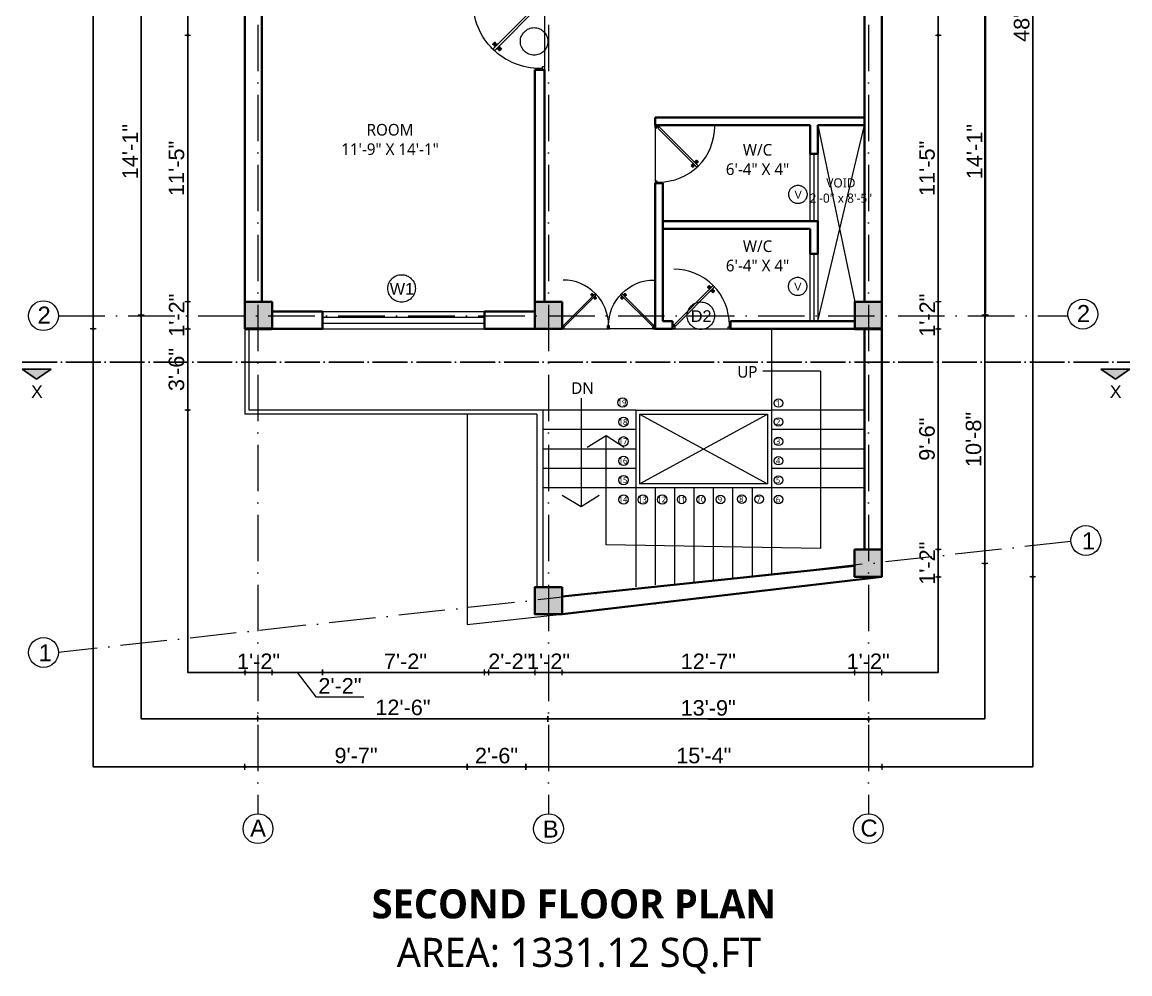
# Model space of a CAD drawing. Header units: inches. Extents: x -71 to 2682309, y -3332 to 801571.
# Drawn here: x 2669560 to 2670132, y 798117 to 798607 of the extents above; entities that cross this region are included whole.
import ezdxf

# ---------------------------------------------------------------- set-up
doc = ezdxf.new("R2010")
doc.units = ezdxf.units.IN
doc.header["$MEASUREMENT"] = 0
doc.header["$PDMODE"] = 99
for name, pattern in [('ACAD_ISO02W100', [15, 12, -3]), ('ACAD_ISO04W100', [30, 24, -3, 0, -3]), ('ACAD_ISO10W100', [18, 12, -3, 0, -3]), ('SOLID', [0])]:
    doc.linetypes.add(name, pattern=pattern)
for name, color, linetype, lineweight in [('CENTER  LINE RA', 10, 'ACAD_ISO04W100', 18), ('CONC. OUTLINE RA', 150, 'Continuous', 40), ('DOOR-WIN RA', 3, 'Continuous', 20), ('elev 2', 20, 'Continuous', 25), ('Hatch', 254, 'Continuous', 9), ('HATCH RA', 8, 'Continuous', 9), ('PUERTAS', 7, 'Continuous', 13), ('stair EA', 132, 'Continuous', 5), ('STAIR PLAN AND ELEV RA', 124, 'Continuous', 20), ('Text', 7, 'Continuous', 20), ('TEXT RA', 254, 'Continuous', 20), ('TEXTURE EA', 8, 'ACAD_ISO10W100', 9), ('wall EA', 24, 'Continuous', 40), ('WALL RA', 42, 'Continuous', 50), ('Win EA', 114, 'Continuous', 5)]:
    doc.layers.add(name, color=color, linetype=linetype, lineweight=lineweight)
for name, color, linetype in [('Column & Beam', 7, 'Continuous'), ('HACTH', 7, 'Continuous'), ('lettring', 7, 'Continuous'), ('text EA', 7, 'Continuous')]:
    doc.layers.add(name, color=color, linetype=linetype)
doc.styles.add('DIM 8', font='arial.ttf', dxfattribs={"height": 8})
doc.styles.get("Standard").update_dxf_attribs({"font": 'arial.ttf'})
doc.dimstyles.new('Copy of DIM 8', dxfattribs={"dimtxt": 8, "dimasz": 1, "dimexe": 6, "dimexo": 18, "dimgap": 1.6875, "dimtad": 1, "dimdec": 0, "dimzin": 3, "dimdsep": 46, "dimlunit": 4, "dimtxsty": 'DIM 8', "dimblk": 'dot 2', "dimcen": 0.09375, "dimse1": 1, "dimse2": 1, "dimclrd": 1, "dimclre": 1, "dimclrt": 256, "dimadec": 0, "dimazin": 0, "dimtfac": 0.75, "dimtdec": 0, "dimtix": 1, "dimtmove": 1, "dimatfit": 3, "dimldrblk": 'DOT', "dimfxl": 1, "dimtolj": 1, "dimtzin": 0, "dimlwd": 9, "dimlwe": 9, "dimarcsym": 0})

# ---------------------------------------------------------------- blocks, each defined once
blk = doc.blocks.new('COLUMN')
at = {"layer": 'HACTH', "lineweight": 30, "transparency": 33554541}
h = blk.add_hatch(color=256, dxfattribs=at)
h.dxf.hatch_style = 1
h.paths.add_polyline_path([(2659104.19, 784576.38), (2659090.19, 784576.38), (2659090.19, 784562.38), (2659104.19, 784562.38)])
at = {"layer": 'CONC. OUTLINE RA'}
blk.add_lwpolyline([(2659090.19, 784576.38), (2659104.19, 784576.38), (2659104.19, 784562.38), (2659090.19, 784562.38)], close=True, dxfattribs=at)
blk = doc.blocks.new('3ft')
at = {"layer": 'PUERTAS', "color": 6}
for p, q in [((1.01, 2.52), (25.23, 26.74)), ((26.05, 25.92), (1.77, 1.64)), ((26.05, 25.92), (25.23, 26.74)), ((0, 2.4), (0, 0)), ((0.72, 2.4), (0, 2.4)), ((1.6, 0), (0, 0)), ((0.72, 1.52), (0.72, 2.44)), ((0.8, 1.52), (0.72, 1.52)), ((0.8, 1.52), (0.8, 2.41)), ((0.8, 1.2), (0.8, 1.52)), ((1.6, 1.2), (0.8, 1.2)), ((1.57, 1.84), (0.94, 2.47)), ((1.63, 1.89), (0.97, 2.55)), ((1.63, 1.89), (1.57, 1.84)), ((1.77, 1.64), (1.57, 1.84)), ((1.6, 0), (1.6, 1.2)), ((34.4, 0), (34.4, 1.2)), ((34.4, 1.2), (35.2, 1.2)), ((34.4, 0), (36, 0)), ((35.2, 1.2), (35.2, 2.4)), ((35.2, 2.4), (36, 2.4)), ((36, 0), (36, 2.4))]:
    blk.add_line(p, q, dxfattribs=at)
at = {"layer": 'PUERTAS', "color": 8}
for p, q in [((22.57, 24.94), (21.65, 25.68)), ((22.63, 24.99), (21.69, 25.75)), ((22.74, 25.1), (21.84, 25.9)), ((22.13, 26.28), (21.98, 26.13)), ((22.88, 25.24), (22.01, 26.06)), ((22.13, 26.28), (22.27, 26.42)), ((22.29, 26.41), (22.27, 26.42)), ((23.16, 25.52), (22.34, 26.39)), ((23.3, 25.66), (22.5, 26.56)), ((23.41, 25.77), (22.65, 26.71)), ((22.69, 24.32), (23.02, 24.83)), ((23.46, 25.83), (22.72, 26.75)), ((22.95, 24.96), (22.84, 25.07)), ((22.98, 24.99), (22.86, 25.1)), ((23.03, 25.04), (22.91, 25.15)), ((22.91, 24.53), (23.1, 24.91)), ((23.11, 25.12), (22.99, 25.23)), ((23.13, 24.76), (23.18, 24.99)), ((23.28, 25.3), (23.17, 25.41)), ((23.36, 25.37), (23.25, 25.49)), ((23.31, 24.94), (23.28, 25.08)), ((23.41, 25.43), (23.3, 25.54)), ((23.46, 25.09), (23.32, 25.13)), ((23.44, 25.45), (23.33, 25.56)), ((23.64, 25.27), (23.41, 25.22)), ((23.87, 25.49), (23.49, 25.3)), ((24.08, 25.71), (23.57, 25.38)), ((23.63, 23.38), (24.14, 23.72)), ((23.84, 23.6), (24.22, 23.79)), ((24.07, 23.82), (24.3, 23.88)), ((24.25, 24), (24.39, 23.97)), ((24.25, 23.26), (24.99, 22.34)), ((24.27, 23.64), (24.38, 23.53)), ((24.3, 23.67), (24.41, 23.56)), ((24.3, 23.32), (25.06, 22.38)), ((24.35, 23.72), (24.46, 23.61)), ((24.4, 24.15), (24.43, 24.01)), ((24.41, 23.43), (25.2, 22.53)), ((24.43, 23.8), (24.54, 23.69)), ((24.58, 24.33), (24.52, 24.1)), ((24.55, 23.57), (25.37, 22.7)), ((24.6, 23.97), (24.72, 23.86)), ((24.8, 24.56), (24.61, 24.18)), ((25.02, 24.77), (24.68, 24.26)), ((24.68, 24.05), (24.79, 23.94)), ((24.73, 24.1), (24.85, 23.99)), ((24.76, 24.13), (24.87, 24.02)), ((24.83, 23.85), (25.7, 23.03)), ((24.97, 23.99), (25.87, 23.2)), ((25.08, 24.1), (26.02, 23.34)), ((25.14, 24.15), (26.06, 23.41)), ((25.58, 22.82), (25.73, 22.97)), ((25.72, 22.98), (25.73, 22.97)), ((25.58, 22.82), (25.43, 22.67)), ((0, 0), (36, 0))]:
    blk.add_line(p, q, dxfattribs=at)
at = {"layer": 'PUERTAS', "color": 1}
for p, q in [((21.67, 25.73), (22.17, 26.23)), ((22.49, 24.95), (21.67, 25.61)), ((21.7, 25.82), (22.14, 26.26)), ((21.73, 25.79), (21.7, 25.82)), ((22.58, 26.7), (22.14, 26.26)), ((22.67, 26.73), (22.17, 26.23)), ((22.61, 26.67), (22.58, 26.7)), ((22.6, 24.96), (23.02, 25.38)), ((22.61, 24.25), (22.92, 24.72)), ((22.62, 24.13), (22.61, 24.14)), ((22.7, 25.07), (22.71, 25.06)), ((23.45, 25.91), (22.79, 26.73)), ((22.82, 25.06), (23.08, 25.32)), ((22.94, 24.95), (22.83, 25.07)), ((22.92, 24.72), (22.92, 24.72)), ((22.93, 24.94), (23.19, 25.21)), ((22.93, 24.84), (22.93, 24.83)), ((23.44, 25.81), (23.02, 25.38)), ((23.34, 25.58), (23.08, 25.32)), ((23.46, 25.47), (23.19, 25.21)), ((23.33, 25.7), (23.34, 25.69)), ((23.45, 25.46), (23.33, 25.57)), ((23.44, 23.31), (23.45, 23.3)), ((23.56, 23.3), (24.03, 23.61)), ((23.57, 25.47), (23.57, 25.47)), ((24.15, 25.79), (23.68, 25.48)), ((23.68, 25.48), (23.68, 25.48)), ((24.03, 23.61), (24.03, 23.62)), ((24.14, 23.62), (24.14, 23.62)), ((24.25, 23.62), (24.51, 23.89)), ((24.27, 25.78), (24.26, 25.79)), ((24.26, 23.29), (24.69, 23.71)), ((24.26, 23.63), (24.37, 23.52)), ((24.26, 23.18), (24.92, 22.37)), ((24.37, 23.52), (24.63, 23.77)), ((24.37, 23.4), (24.37, 23.4)), ((24.78, 24.15), (24.51, 23.89)), ((24.89, 24.03), (24.63, 23.77)), ((25.11, 24.14), (24.69, 23.71)), ((24.77, 24.14), (24.88, 24.03)), ((24.79, 24.38), (24.78, 24.37)), ((24.78, 24.26), (24.78, 24.26)), ((25.1, 24.84), (24.79, 24.38)), ((25, 24.03), (25, 24.03)), ((25.04, 22.36), (25.54, 22.86)), ((25.09, 24.96), (25.1, 24.95)), ((25.22, 24.14), (26.03, 23.48)), ((26.04, 23.37), (25.54, 22.86)), ((26.01, 23.27), (25.57, 22.83)), ((25.98, 23.3), (26.01, 23.27)), ((25.1, 22.42), (25.13, 22.39)), ((25.13, 22.39), (25.57, 22.83))]:
    blk.add_line(p, q, dxfattribs=at)
at = {"layer": 'PUERTAS', "color": 2}
for p, q in [((21.99, 26.11), (21.98, 26.13)), ((25.42, 22.68), (25.43, 22.67))]:
    blk.add_line(p, q, dxfattribs=at)
at = {"layer": 'PUERTAS', "color": 6}
for radius in [0.155, 0.0752]:
    blk.add_circle((0.82, 2.56), radius, dxfattribs=at)
blk.add_arc((0.82, 2.56), 34.38, 359.7285, 90.0333, dxfattribs=at)
at = {"layer": 'PUERTAS', "color": 1}
for centre, start, end in [((22.54, 25.01), 231.0764, 315), ((22.67, 24.2), 135, 225), ((22.73, 26.68), 38.9236, 135), ((22.77, 25.12), 225, 315), ((22.99, 24.89), 135, 219.7428), ((22.87, 24.78), 315, 39.7428), ((23.28, 25.63), 315, 45), ((23.39, 25.86), 315, 38.9236), ((23.51, 23.36), 225, 315), ((23.51, 25.41), 50.2572, 135), ((23.62, 25.53), 230.2572, 315), ((24.09, 23.56), 50.2572, 135), ((24.2, 23.68), 230.2572, 315), ((24.2, 25.73), 45, 135), ((24.32, 23.23), 135, 218.9236), ((24.42, 23.46), 135, 225), ((24.84, 24.31), 135, 219.7428), ((24.72, 24.21), 315, 39.7428), ((24.94, 23.98), 45, 135), ((25.04, 24.89), 315, 45), ((25.17, 24.08), 51.0764, 135), ((25.98, 23.42), 315, 51.0764), ((24.98, 22.42), 218.9236, 315)]:
    blk.add_arc(centre, 0.08, start, end, dxfattribs=at)
blk = doc.blocks.new('*U327')
at = {"color": 3, "xscale": -1}
blk.add_blockref('3ft', (42, 0), dxfattribs=at)
blk = doc.blocks.new('dot1')
at = {"layer": 'Hatch'}
h = blk.add_hatch(color=256, dxfattribs=at)
edge = h.paths.add_edge_path()
edge.add_arc((0, 0), 1, 0, 360)
for p, q in [((3, 0), (-3, 0)), ((0, 3), (0, -3))]:
    blk.add_line(p, q, dxfattribs=at)
blk.add_circle((0, 0), 1, dxfattribs=at)
blk = doc.blocks.new('dot 2')
at = {"layer": 'Hatch', "xscale": 0.5, "yscale": 0.5, "zscale": 0.5}
blk.add_blockref('dot1', (0, 0), dxfattribs=at)
blk = doc.blocks.new('*D1947')
at = {"layer": 'Defpoints', "color": 0, "transparency": 16777216}
for p in [(2670003.51, 798600.79), (2670003.53, 798463.3), (2670032.68, 798463.3)]:
    blk.add_point(p, dxfattribs=at)
at = {"layer": 'lettring', "color": 1, "lineweight": 9, "transparency": 16777216}
blk.add_line((2670032.68, 798599.79), (2670032.68, 798464.3), dxfattribs=at)
for p, rotation in [((2670032.68, 798600.79), 90), ((2670032.68, 798463.3), 270)]:
    blk.add_blockref('dot 2', p, dxfattribs=dict(at, rotation=rotation))
at = {"layer": 'lettring', "transparency": 16777216, "insert": (2670026.91, 798532.05), "char_height": 8, "attachment_point": 5, "rotation": 90, "style": 'DIM 8'}
blk.add_mtext('\\A1;11\'-5"', dxfattribs=at)
blk = doc.blocks.new('_Dot')
at = {"color": 0, "linetype": 'ByBlock', "lineweight": -2}
blk.add_line((-0.5, 0), (-1, 0), dxfattribs=at)
at = {"color": 0, "linetype": 'ByBlock', "const_width": 0.5}
blk.add_lwpolyline([(-0.25, 0, 1), (0.25, 0, 1)], format="xyb", close=True, dxfattribs=at)
blk = doc.blocks.new('*D1957')
at = {"layer": 'Defpoints', "color": 0, "transparency": 16777216}
for p in [(2670003.53, 798463.3), (2670003.61, 798449.3), (2670032.68, 798449.3)]:
    blk.add_point(p, dxfattribs=at)
at = {"layer": 'lettring', "color": 1, "lineweight": 9, "transparency": 16777216}
for p, q in [((2670032.68, 798464.3), (2670032.68, 798465.3)), ((2670032.68, 798463.3), (2670032.68, 798449.3)), ((2670032.68, 798448.3), (2670032.68, 798447.3))]:
    blk.add_line(p, q, dxfattribs=at)
for p, rotation in [((2670032.68, 798463.3), 270), ((2670032.68, 798449.3), 90)]:
    blk.add_blockref('dot 2', p, dxfattribs=dict(at, rotation=rotation))
at = {"layer": 'lettring', "transparency": 16777216, "insert": (2670026.97, 798456.3), "char_height": 8, "attachment_point": 5, "rotation": 90, "style": 'DIM 8'}
blk.add_mtext('\\A1;1\'-2"', dxfattribs=at)
blk = doc.blocks.new('*D1958')
at = {"layer": 'Defpoints', "color": 0, "transparency": 16777216}
for p in [(2670003.61, 798449.3), (2670003.51, 798335.42), (2670032.68, 798335.42)]:
    blk.add_point(p, dxfattribs=at)
at = {"layer": 'lettring', "color": 1, "lineweight": 9, "transparency": 16777216}
blk.add_line((2670032.68, 798448.3), (2670032.68, 798336.42), dxfattribs=at)
for p, rotation in [((2670032.68, 798449.3), 90), ((2670032.68, 798335.42), 270)]:
    blk.add_blockref('dot 2', p, dxfattribs=dict(at, rotation=rotation))
at = {"layer": 'lettring', "transparency": 16777216, "insert": (2670026.91, 798392.36), "char_height": 8, "attachment_point": 5, "rotation": 90, "style": 'DIM 8'}
blk.add_mtext('\\A1;9\'-6"', dxfattribs=at)
blk = doc.blocks.new('*D1959')
at = {"layer": 'Defpoints', "color": 0, "transparency": 16777216}
for p in [(2670003.51, 798335.42), (2670003.51, 798321.42), (2670032.68, 798321.42)]:
    blk.add_point(p, dxfattribs=at)
at = {"layer": 'lettring', "color": 1, "lineweight": 9, "transparency": 16777216}
for p, q in [((2670032.68, 798336.42), (2670032.68, 798337.42)), ((2670032.68, 798335.42), (2670032.68, 798321.42)), ((2670032.68, 798320.42), (2670032.68, 798319.42))]:
    blk.add_line(p, q, dxfattribs=at)
for p, rotation in [((2670032.68, 798335.42), 270), ((2670032.68, 798321.42), 90)]:
    blk.add_blockref('dot 2', p, dxfattribs=dict(at, rotation=rotation))
at = {"layer": 'lettring', "transparency": 16777216, "insert": (2670026.97, 798328.42), "char_height": 8, "attachment_point": 5, "rotation": 90, "style": 'DIM 8'}
blk.add_mtext('\\A1;1\'-2"', dxfattribs=at)
blk = doc.blocks.new('*D1948')
at = {"layer": 'Defpoints', "color": 0, "transparency": 16777216}
for p in [(2669674.52, 798600.79), (2669645.45, 798463.3), (2669674.51, 798463.3)]:
    blk.add_point(p, dxfattribs=at)
at = {"layer": 'lettring', "color": 1, "lineweight": 9, "transparency": 16777216}
blk.add_line((2669645.45, 798599.79), (2669645.45, 798464.3), dxfattribs=at)
for p, rotation in [((2669645.45, 798600.79), 90), ((2669645.45, 798463.3), 270)]:
    blk.add_blockref('dot 2', p, dxfattribs=dict(at, rotation=rotation))
at = {"layer": 'lettring', "transparency": 16777216, "insert": (2669639.68, 798532.05), "char_height": 8, "attachment_point": 5, "rotation": 90, "style": 'DIM 8'}
blk.add_mtext('\\A1;11\'-5"', dxfattribs=at)
blk = doc.blocks.new('*D1965')
at = {"layer": 'Defpoints', "color": 0, "transparency": 16777216}
for p in [(2669675.01, 798463.3), (2669645.45, 798449.3), (2669675.01, 798449.3)]:
    blk.add_point(p, dxfattribs=at)
at = {"layer": 'lettring', "color": 1, "lineweight": 9, "transparency": 16777216}
for p, q in [((2669645.45, 798464.3), (2669645.45, 798465.3)), ((2669645.45, 798463.3), (2669645.45, 798449.3)), ((2669645.45, 798448.3), (2669645.45, 798447.3))]:
    blk.add_line(p, q, dxfattribs=at)
for p, rotation in [((2669645.45, 798463.3), 270), ((2669645.45, 798449.3), 90)]:
    blk.add_blockref('dot 2', p, dxfattribs=dict(at, rotation=rotation))
at = {"layer": 'lettring', "transparency": 16777216, "insert": (2669639.74, 798456.3), "char_height": 8, "attachment_point": 5, "rotation": 90, "style": 'DIM 8'}
blk.add_mtext('\\A1;1\'-2"', dxfattribs=at)
blk = doc.blocks.new('*D1966')
at = {"layer": 'Defpoints', "color": 0, "transparency": 16777216}
for p in [(2669675.01, 798449.3), (2669645.45, 798407.3), (2669677.01, 798407.3)]:
    blk.add_point(p, dxfattribs=at)
at = {"layer": 'lettring', "color": 1, "lineweight": 9, "transparency": 16777216}
blk.add_line((2669645.45, 798448.3), (2669645.45, 798408.3), dxfattribs=at)
for p, rotation in [((2669645.45, 798449.3), 90), ((2669645.45, 798407.3), 270)]:
    blk.add_blockref('dot 2', p, dxfattribs=dict(at, rotation=rotation))
at = {"layer": 'lettring', "transparency": 16777216, "insert": (2669639.67, 798428.3), "char_height": 8, "attachment_point": 5, "rotation": 90, "style": 'DIM 8'}
blk.add_mtext('\\A1;3\'-6"', dxfattribs=at)
blk = doc.blocks.new('*D1969')
at = {"layer": 'Defpoints', "color": 0, "transparency": 16777216}
for p in [(2669682.02, 798625.07), (2669621.45, 798456.3), (2669682.01, 798456.3)]:
    blk.add_point(p, dxfattribs=at)
at = {"layer": 'lettring', "color": 1, "lineweight": 9, "transparency": 16777216}
blk.add_line((2669621.45, 798624.07), (2669621.45, 798457.3), dxfattribs=at)
for p, rotation in [((2669621.45, 798625.07), 90), ((2669621.45, 798456.3), 270)]:
    blk.add_blockref('dot 2', p, dxfattribs=dict(at, rotation=rotation))
at = {"layer": 'lettring', "transparency": 16777216, "insert": (2669615.74, 798540.69), "char_height": 8, "attachment_point": 5, "rotation": 90, "style": 'DIM 8'}
blk.add_mtext('\\A1;14\'-1"', dxfattribs=at)
blk = doc.blocks.new('*D1970')
at = {"layer": 'Defpoints', "color": 0, "transparency": 16777216}
for p in [(2669996.61, 798456.3), (2670056.68, 798456.3), (2669996.62, 798328.2)]:
    blk.add_point(p, dxfattribs=at)
at = {"layer": 'lettring', "color": 1, "lineweight": 9, "transparency": 16777216}
blk.add_line((2670056.68, 798329.2), (2670056.68, 798455.3), dxfattribs=at)
for p, rotation in [((2670056.68, 798456.3), 90), ((2670056.68, 798328.2), 270)]:
    blk.add_blockref('dot 2', p, dxfattribs=dict(at, rotation=rotation))
at = {"layer": 'lettring', "transparency": 16777216, "insert": (2670050.91, 798392.25), "char_height": 8, "attachment_point": 5, "rotation": 90, "style": 'DIM 8'}
blk.add_mtext('\\A1;10\'-8"', dxfattribs=at)
blk = doc.blocks.new('SECTION LI E')
at = {"layer": 'Column & Beam'}
h = blk.add_hatch(color=256, dxfattribs=at)
h.dxf.hatch_style = 1
h.paths.add_polyline_path([(2655644.57, 800821.86), (2655629.63, 800821.86), (2655637.1, 800816.81)])
h = blk.add_hatch(color=256, dxfattribs=at)
h.dxf.hatch_style = 1
h.paths.add_polyline_path([(2656201.11, 800821.86), (2656186.17, 800821.86), (2656193.64, 800816.81)])
at = {"layer": 'elev 2', "linetype": 'ACAD_ISO04W100', "ltscale": 0.75}
blk.add_line((2655629.63, 800825.45), (2656201.1, 800825.45), dxfattribs=at)
at = {"layer": 'elev 2'}
for p, q in [((2655629.63, 800821.86), (2655644.57, 800821.86)), ((2655637.1, 800816.81), (2655629.63, 800821.86)), ((2655637.1, 800816.81), (2655644.57, 800821.86)), ((2656186.17, 800821.86), (2656201.11, 800821.86)), ((2656193.64, 800816.81), (2656186.17, 800821.86)), ((2656193.64, 800816.81), (2656201.11, 800821.86))]:
    blk.add_line(p, q, dxfattribs=at)
at = {"layer": 'Text', "char_height": 6.57, "attachment_point": 1}
for insert in [(2655634.19, 800813.61), (2656190.73, 800813.61)]:
    blk.add_mtext_dynamic_manual_height_columns('X', width=6.5733, gutter_width=32.87, heights=[0], dxfattribs=dict(at, insert=insert))
blk = doc.blocks.new('*D1974')
at = {"layer": 'Defpoints', "color": 0, "transparency": 16777216}
for p in [(2669675.01, 798449.07), (2669689.01, 798449.07), (2669689.01, 798272.14)]:
    blk.add_point(p, dxfattribs=at)
at = {"layer": 'lettring', "color": 1, "lineweight": 9, "transparency": 16777216}
for p, q in [((2669674.01, 798272.14), (2669673.01, 798272.14)), ((2669675.01, 798272.14), (2669689.01, 798272.14)), ((2669690.01, 798272.14), (2669691.01, 798272.14))]:
    blk.add_line(p, q, dxfattribs=at)
blk.add_blockref('dot 2', (2669675.01, 798272.14), dxfattribs=at)
at = {"layer": 'lettring', "color": 1, "lineweight": 9, "transparency": 16777216, "rotation": 180}
blk.add_blockref('dot 2', (2669689.01, 798272.14), dxfattribs=at)
at = {"layer": 'lettring', "transparency": 16777216, "insert": (2669682.01, 798277.84), "char_height": 8, "attachment_point": 5, "style": 'DIM 8'}
blk.add_mtext('\\A1;1\'-2"', dxfattribs=at)
blk = doc.blocks.new('*D1975')
at = {"layer": 'Defpoints', "color": 0, "transparency": 16777216}
for p in [(2669689.01, 798449.07), (2669715.01, 798449.3), (2669715.01, 798272.14)]:
    blk.add_point(p, dxfattribs=at)
at = {"layer": 'lettring', "color": 1, "lineweight": 9, "transparency": 16777216}
for p, q in [((2669690.01, 798272.14), (2669714.01, 798272.14)), ((2669702.01, 798272.14), (2669711.62, 798259.49)), ((2669711.62, 798259.49), (2669736.4, 798259.49))]:
    blk.add_line(p, q, dxfattribs=at)
at = {"layer": 'lettring', "color": 1, "lineweight": 9, "transparency": 16777216, "rotation": 180}
blk.add_blockref('dot 2', (2669689.01, 798272.14), dxfattribs=at)
at = {"layer": 'lettring', "color": 1, "lineweight": 9, "transparency": 16777216}
blk.add_blockref('dot 2', (2669715.01, 798272.14), dxfattribs=at)
at = {"layer": 'lettring', "transparency": 16777216, "insert": (2669724.01, 798265.19), "char_height": 8, "attachment_point": 5, "style": 'DIM 8'}
blk.add_mtext('\\A1;2\'-2"', dxfattribs=at)
blk = doc.blocks.new('*D1978')
at = {"layer": 'Defpoints', "color": 0, "transparency": 16777216}
for p in [(2669824.61, 798449.3), (2669838.61, 798302.14), (2669838.61, 798272.14)]:
    blk.add_point(p, dxfattribs=at)
at = {"layer": 'lettring', "color": 1, "lineweight": 9, "transparency": 16777216}
for p, q in [((2669823.61, 798272.14), (2669822.61, 798272.14)), ((2669824.61, 798272.14), (2669838.61, 798272.14)), ((2669839.61, 798272.14), (2669840.61, 798272.14))]:
    blk.add_line(p, q, dxfattribs=at)
blk.add_blockref('dot 2', (2669824.61, 798272.14), dxfattribs=at)
at = {"layer": 'lettring', "color": 1, "lineweight": 9, "transparency": 16777216, "rotation": 180}
blk.add_blockref('dot 2', (2669838.61, 798272.14), dxfattribs=at)
at = {"layer": 'lettring', "transparency": 16777216, "insert": (2669831.61, 798277.84), "char_height": 8, "attachment_point": 5, "style": 'DIM 8'}
blk.add_mtext('\\A1;1\'-2"', dxfattribs=at)
blk = doc.blocks.new('*D1980')
at = {"layer": 'Defpoints', "color": 0, "transparency": 16777216}
for p in [(2669989.51, 798321.42), (2670003.51, 798321.42), (2670003.51, 798272.14)]:
    blk.add_point(p, dxfattribs=at)
at = {"layer": 'lettring', "color": 1, "lineweight": 9, "transparency": 16777216}
for p, q in [((2669988.51, 798272.14), (2669987.51, 798272.14)), ((2669989.51, 798272.14), (2670003.51, 798272.14)), ((2670004.51, 798272.14), (2670005.51, 798272.14))]:
    blk.add_line(p, q, dxfattribs=at)
blk.add_blockref('dot 2', (2669989.51, 798272.14), dxfattribs=at)
at = {"layer": 'lettring', "color": 1, "lineweight": 9, "transparency": 16777216, "rotation": 180}
blk.add_blockref('dot 2', (2670003.51, 798272.14), dxfattribs=at)
at = {"layer": 'lettring', "transparency": 16777216, "insert": (2669996.51, 798277.84), "char_height": 8, "attachment_point": 5, "style": 'DIM 8'}
blk.add_mtext('\\A1;1\'-2"', dxfattribs=at)
blk = doc.blocks.new('*D1981')
at = {"layer": 'Defpoints', "color": 0, "transparency": 16777216}
for p in [(2669682.01, 798456.3), (2669831.62, 798456.07), (2669831.3, 798248.11)]:
    blk.add_point(p, dxfattribs=at)
at = {"layer": 'lettring', "color": 1, "lineweight": 9, "transparency": 16777216}
blk.add_line((2669682.69, 798248.34), (2669830.3, 798248.11), dxfattribs=at)
for p, rotation in [((2669681.69, 798248.34), 179.9117036318607), ((2669831.3, 798248.11), 359.9117036318607)]:
    blk.add_blockref('dot 2', p, dxfattribs=dict(at, rotation=rotation))
at = {"layer": 'lettring', "transparency": 16777216, "insert": (2669756.5, 798254), "char_height": 8, "attachment_point": 5, "rotation": 359.9117, "style": 'DIM 8'}
blk.add_mtext('\\A1;12\'-6"', dxfattribs=at)
blk = doc.blocks.new('*D1982')
at = {"layer": 'Defpoints', "color": 0, "transparency": 16777216}
for p in [(2669831.62, 798456.07), (2669996.62, 798248.14), (2669996.62, 798247.85)]:
    blk.add_point(p, dxfattribs=at)
at = {"layer": 'lettring', "color": 1, "lineweight": 9, "transparency": 16777216}
blk.add_line((2669832.3, 798248.11), (2669995.62, 798247.86), dxfattribs=at)
for p, rotation in [((2669831.3, 798248.11), 179.9117036318622), ((2669996.62, 798247.85), 359.9117036318623)]:
    blk.add_blockref('dot 2', p, dxfattribs=dict(at, rotation=rotation))
at = {"layer": 'lettring', "transparency": 16777216, "insert": (2669913.97, 798253.76), "char_height": 8, "attachment_point": 5, "rotation": 359.9117, "style": 'DIM 8'}
blk.add_mtext('\\A1;13\'-9"', dxfattribs=at)
blk = doc.blocks.new('*D1951')
at = {"layer": 'Defpoints', "color": 0, "transparency": 16777216}
for p in [(2670003.51, 798321.42), (2669819.94, 798299.95), (2669819.94, 798223.4)]:
    blk.add_point(p, dxfattribs=at)
at = {"layer": 'lettring', "color": 1, "lineweight": 9, "transparency": 16777216}
blk.add_line((2670002.51, 798223.4), (2669820.94, 798223.4), dxfattribs=at)
at = {"layer": 'lettring', "color": 1, "lineweight": 9, "transparency": 16777216, "rotation": 180}
blk.add_blockref('dot 2', (2669819.94, 798223.4), dxfattribs=at)
at = {"layer": 'lettring', "color": 1, "lineweight": 9, "transparency": 16777216}
blk.add_blockref('dot 2', (2670003.51, 798223.4), dxfattribs=at)
at = {"layer": 'lettring', "transparency": 16777216, "insert": (2669911.73, 798229.17), "char_height": 8, "attachment_point": 5, "style": 'DIM 8'}
blk.add_mtext('\\A1;15\'-4"', dxfattribs=at)
blk = doc.blocks.new('*D1993')
at = {"layer": 'Defpoints', "color": 0, "transparency": 16777216}
for p in [(2669819.94, 798299.95), (2669789.61, 798296.77), (2669789.61, 798223.4)]:
    blk.add_point(p, dxfattribs=at)
at = {"layer": 'lettring', "color": 1, "lineweight": 9, "transparency": 16777216}
blk.add_line((2669818.94, 798223.4), (2669790.61, 798223.4), dxfattribs=at)
at = {"layer": 'lettring', "color": 1, "lineweight": 9, "transparency": 16777216, "rotation": 180}
blk.add_blockref('dot 2', (2669789.61, 798223.4), dxfattribs=at)
at = {"layer": 'lettring', "color": 1, "lineweight": 9, "transparency": 16777216}
blk.add_blockref('dot 2', (2669819.94, 798223.4), dxfattribs=at)
at = {"layer": 'lettring', "transparency": 16777216, "insert": (2669804.77, 798229.17), "char_height": 8, "attachment_point": 5, "style": 'DIM 8'}
blk.add_mtext('\\A1;2\'-6"', dxfattribs=at)
blk = doc.blocks.new('*D1994')
at = {"layer": 'Defpoints', "color": 0, "transparency": 16777216}
for p in [(2669675.01, 798405.3), (2669789.61, 798405.3), (2669675.01, 798223.4)]:
    blk.add_point(p, dxfattribs=at)
at = {"layer": 'lettring', "color": 1, "lineweight": 9, "transparency": 16777216}
blk.add_line((2669788.61, 798223.4), (2669676.01, 798223.4), dxfattribs=at)
at = {"layer": 'lettring', "color": 1, "lineweight": 9, "transparency": 16777216, "rotation": 180}
blk.add_blockref('dot 2', (2669675.01, 798223.4), dxfattribs=at)
at = {"layer": 'lettring', "color": 1, "lineweight": 9, "transparency": 16777216}
blk.add_blockref('dot 2', (2669789.61, 798223.4), dxfattribs=at)
at = {"layer": 'lettring', "transparency": 16777216, "insert": (2669732.31, 798229.17), "char_height": 8, "attachment_point": 5, "style": 'DIM 8'}
blk.add_mtext('\\A1;9\'-7"', dxfattribs=at)
blk = doc.blocks.new('SFG')
at = {"layer": 'stair EA'}
blk.add_line((2658842.28, 792942.92), (2658842.28, 792886.77), dxfattribs=at)
blk.add_lwpolyline([(2658851.63, 792892.66), (2658842.29, 792886.77), (2658832.53, 792892.67)], dxfattribs=at)
blk = doc.blocks.new('*D1952')
at = {"layer": 'Defpoints', "color": 0, "transparency": 16777216}
for p in [(2669996.62, 798625.07), (2669996.61, 798456.3), (2670057.05, 798456.3)]:
    blk.add_point(p, dxfattribs=at)
at = {"layer": 'lettring', "color": 1, "lineweight": 9, "transparency": 16777216}
blk.add_line((2670057.05, 798624.07), (2670057.05, 798457.3), dxfattribs=at)
for p, rotation in [((2670057.05, 798625.07), 90), ((2670057.05, 798456.3), 270)]:
    blk.add_blockref('dot 2', p, dxfattribs=dict(at, rotation=rotation))
at = {"layer": 'lettring', "transparency": 16777216, "insert": (2670051.35, 798540.69), "char_height": 8, "attachment_point": 5, "rotation": 90, "style": 'DIM 8'}
blk.add_mtext('\\A1;14\'-1"', dxfattribs=at)

msp = doc.modelspace()

# ---------------------------------------------------------------- linework, layer by layer
at = {"linetype": 'ACAD_ISO02W100'}
msp.add_line((2670003.61, 798449.3), (2669989.61, 798449.3), dxfattribs=at)
at = {"layer": 'CENTER  LINE RA', "linetype": 'ACAD_ISO10W100', "ltscale": 2}
for p, q in [((2669681.72, 799075.45), (2669681.72, 798199.2)), ((2669831.62, 799075.45), (2669831.62, 798199.2)), ((2669996.62, 799075.45), (2669996.62, 798199.2)), ((2669578.72, 798456.07), (2670099.62, 798456.07)), ((2670101.16, 798339.66), (2669578.71, 798282.39))]:
    msp.add_line(p, q, dxfattribs=at)
at = {"layer": 'Defpoints'}
for points in [[(2669596.71, 799053.8), (2670081.42, 799053.8), (2670081.42, 798223.4), (2669596.71, 798223.4)], [(2669621.45, 799029.8), (2670056.68, 799029.8), (2670056.68, 798248.14), (2669621.45, 798248.14)], [(2669645.45, 799005.8), (2670032.68, 799005.8), (2670032.68, 798272.14), (2669645.45, 798272.14)]]:
    msp.add_lwpolyline(points, close=True, dxfattribs=at)
at = {"layer": 'DOOR-WIN RA', "linetype": 'SOLID'}
for p, q in [((2669966.57, 798504.84), (2669966.57, 798539.49)), ((2669968.57, 798539.49), (2669968.57, 798504.84)), ((2669970.57, 798539.49), (2669970.57, 798504.84)), ((2669966.57, 798453.3), (2669966.57, 798487.95)), ((2669968.57, 798487.95), (2669968.57, 798453.3)), ((2669970.57, 798487.95), (2669970.57, 798453.3)), ((2669715.01, 798458.3), (2669798.61, 798458.3)), ((2669715.01, 798455.3), (2669798.61, 798455.3)), ((2669715.01, 798452.3), (2669798.61, 798452.3)), ((2669715.01, 798449.3), (2669798.61, 798449.3))]:
    msp.add_line(p, q, dxfattribs=at)
at = {"layer": 'HATCH RA'}
for p, q in [((2669970.57, 798453.3), (2669994.61, 798554.34)), ((2669970.57, 798554.34), (2669989.61, 798463.3)), ((2670003.64, 798472.8), (2670003.61, 798472.8)), ((2669878.61, 798369.3), (2669944.61, 798405.3)), ((2669878.61, 798405.3), (2669944.61, 798369.3))]:
    msp.add_line(p, q, dxfattribs=at)
at = {"layer": 'stair EA'}
for p, q in [((2669675.01, 798449.3), (2669675.01, 798405.3)), ((2669677.01, 798449.3), (2669677.01, 798407.3)), ((2669946.61, 798449.3), (2669946.61, 798322.51)), ((2669971.93, 798427.44), (2669942.21, 798427.44)), ((2669828.61, 798407.3), (2669677.01, 798407.3)), ((2669876.61, 798407.3), (2669828.61, 798407.3)), ((2669828.61, 798407.3), (2669828.61, 798316.14)), ((2669876.61, 798407.3), (2669876.61, 798316.22)), ((2669876.61, 798407.3), (2669946.61, 798407.3)), ((2669994.61, 798407.3), (2669946.61, 798407.3)), ((2669825.61, 798405.3), (2669675.01, 798405.3)), ((2669789.61, 798405.3), (2669789.61, 798296.77)), ((2669825.61, 798405.3), (2669825.61, 798316.14)), ((2669878.61, 798405.3), (2669878.61, 798369.3)), ((2669878.61, 798405.3), (2669944.61, 798405.3)), ((2669944.61, 798405.3), (2669944.61, 798369.3)), ((2669876.61, 798397.3), (2669828.61, 798397.3)), ((2669994.61, 798397.3), (2669946.61, 798397.3)), ((2669876.61, 798387.3), (2669828.61, 798387.3)), ((2669994.61, 798387.3), (2669946.61, 798387.3)), ((2669876.61, 798377.3), (2669828.61, 798377.3)), ((2669994.61, 798377.3), (2669946.61, 798377.3)), ((2669994.61, 798367.3), (2669828.61, 798367.3)), ((2669876.61, 798367.3), (2669876.61, 798317.27)), ((2669944.61, 798369.3), (2669878.61, 798369.3)), ((2669886.61, 798367.3), (2669886.61, 798317.27)), ((2669896.61, 798367.3), (2669896.61, 798317.27)), ((2669906.61, 798367.3), (2669906.61, 798318.31)), ((2669916.61, 798367.3), (2669916.61, 798319.36)), ((2669926.61, 798367.3), (2669926.61, 798320.41)), ((2669936.61, 798367.3), (2669936.61, 798321.46)), ((2669886.61, 798307.75), (2669886.61, 798307.16)), ((2669789.61, 798296.77), (2669838.61, 798302.14))]:
    msp.add_line(p, q, dxfattribs=at)
for points in [[(2669971.93, 798427.44), (2669971.93, 798335.94), (2669861.36, 798337.9), (2669861.36, 798394.05)], [(2669870.71, 798388.16), (2669861.36, 798394.05), (2669851.6, 798388.15)]]:
    msp.add_lwpolyline(points, dxfattribs=at)
for centre, radius in [((2669869.8, 798411.26), 2.43), ((2669950.3, 798411.03), 2.19), ((2669870.3, 798401.26), 2.43), ((2669950.3, 798401.26), 2.19), ((2669870.3, 798391.26), 2.43), ((2669950.3, 798391.26), 2.19), ((2669870.3, 798381.26), 2.43), ((2669950.3, 798381.26), 2.19), ((2669870.3, 798371.26), 2.43), ((2669950.3, 798371.26), 2.19), ((2669870.3, 798361.26), 2.43), ((2669880.3, 798361.26), 2.43), ((2669890.3, 798361.26), 2.43), ((2669900.3, 798361.26), 2.19), ((2669910.3, 798361.26), 2.19), ((2669920.3, 798361.26), 2.19), ((2669931.36, 798361.49), 2.19), ((2669940.3, 798361.46), 2.19), ((2669950.3, 798361.26), 2.19)]:
    msp.add_circle(centre, radius, dxfattribs=at)
at = {"layer": 'STAIR PLAN AND ELEV RA'}
msp.add_line((2669989.61, 798449.3), (2669994.61, 798449.3), dxfattribs=at)
msp.add_line((2669989.61, 798449.3), (2669994.61, 798449.3), dxfattribs=at)
at = {"layer": 'TEXTURE EA', "linetype": 'ACAD_ISO10W100', "ltscale": 4}
for centre, radius in [((2669824.18, 798597.53), 7.09), ((2669960.28, 798518.61), 4.72), ((2669755.82, 798470.14), 7.09), ((2669960.14, 798471.16), 4.72), ((2669910.19, 798456.07), 7.09)]:
    msp.add_circle(centre, radius, dxfattribs=at)
at = {"layer": 'TEXTURE EA', "linetype": 'ByBlock', "ltscale": 2}
for centre in [(2669571.03, 798456.07), (2670107.27, 798456.89), (2670108.84, 798340.1), (2669571.08, 798282.4), (2669681.72, 798191.51), (2669831.62, 798191.51), (2669996.62, 798191.51)]:
    msp.add_circle(centre, 7.69, dxfattribs=at)
at = {"layer": 'wall EA'}
for p, q in [((2670003.51, 798893.8), (2670003.51, 798335.42)), ((2669675.01, 798463.3), (2669675.01, 798618.79)), ((2669683.67, 798463.3), (2669683.67, 798618.07)), ((2669994.61, 798618.07), (2669994.61, 798463.3)), ((2669824.61, 798582.8), (2669824.61, 798463.3)), ((2669829.61, 798582.8), (2669824.61, 798582.8)), ((2669829.61, 798463.3), (2669829.61, 798582.8)), ((2669994.61, 798558.34), (2669886.57, 798558.34)), ((2669886.57, 798558.34), (2669886.57, 798554.34)), ((2669966.57, 798554.34), (2669886.57, 798554.34)), ((2669966.57, 798554.34), (2669966.57, 798539.49)), ((2669970.57, 798554.34), (2669970.57, 798539.49)), ((2669994.61, 798554.34), (2669970.57, 798554.34)), ((2669966.57, 798539.49), (2669970.57, 798539.49)), ((2669886.57, 798524.34), (2669886.57, 798458.34)), ((2669886.57, 798524.34), (2669890.57, 798524.34)), ((2669890.57, 798524.34), (2669890.57, 798453.3)), ((2669890.57, 798504.84), (2669970.57, 798504.84)), ((2669970.57, 798504.84), (2669970.57, 798487.95)), ((2669890.57, 798500.84), (2669966.57, 798500.84)), ((2669966.57, 798500.84), (2669966.57, 798487.95)), ((2669966.57, 798487.95), (2669970.57, 798487.95)), ((2669715.01, 798458.3), (2669689.01, 798458.3)), ((2669715.01, 798458.3), (2669715.01, 798449.3)), ((2669824.61, 798458.3), (2669798.61, 798458.3)), ((2669798.61, 798458.3), (2669798.61, 798449.3)), ((2669886.57, 798458.34), (2669886.57, 798449.3)), ((2669890.57, 798453.3), (2669895.57, 798453.3)), ((2669895.57, 798453.3), (2669895.57, 798449.3)), ((2669925.57, 798453.3), (2669989.61, 798453.3)), ((2669925.57, 798449.3), (2669925.57, 798453.3)), ((2669715.01, 798449.3), (2669689.01, 798449.3)), ((2669824.61, 798449.3), (2669798.61, 798449.3)), ((2669886.57, 798449.3), (2669895.57, 798449.3)), ((2669925.57, 798449.3), (2669989.61, 798449.3)), ((2669994.61, 798449.3), (2669994.61, 798335.42)), ((2669989.61, 798327.02), (2669838.61, 798311.18)), ((2670003.51, 798321.42), (2669838.61, 798302.14))]:
    msp.add_line(p, q, dxfattribs=at)
at = {"layer": 'WALL RA'}
for p, q in [((2669688.67, 798449.3), (2669675.14, 798449.3)), ((2670003.61, 798449.3), (2669989.61, 798449.3))]:
    msp.add_line(p, q, dxfattribs=at)

# ---------------------------------------------------------------- block references
at = {"layer": 'HATCH RA', "lineweight": 30, "rotation": 270}
for p in [(1885112.63, 3457553.49), (1885262.23, 3457553.49), (1885427.23, 3457553.49), (1885427.13, 3457425.61), (1885262.23, 3457406.32)]:
    msp.add_blockref('COLUMN', p, dxfattribs=at)
at = {"layer": 'HATCH RA'}
for name, p in [('SECTION LI E', (13930.42, -2393.42)), ('SFG', (11006.1, 5470.66))]:
    msp.add_blockref(name, p, dxfattribs=at)
at = {"layer": 'wall EA', "xscale": -0.8333366820079391, "yscale": 0.8333366820079391, "zscale": 0.8333366820079391, "rotation": 270.0000000033351}
msp.add_blockref('*U327', (2669886.57, 798519.34), dxfattribs=at)
at = {"layer": 'wall EA', "xscale": -0.8333366820079391, "yscale": 0.8333366820079391, "zscale": 0.8333366820079391}
msp.add_blockref('*U327', (2669930.57, 798449.3), dxfattribs=at)
at = {"layer": 'Win EA', "xscale": 0.9999536188852896, "yscale": 0.9999536188852896, "zscale": 0.9999536188852896, "rotation": 89.99950316856432}
msp.add_blockref('*U327', (2669829.61, 798576.8), dxfattribs=at)
at = {"layer": 'Win EA', "yscale": 0.6812915640384177, "zscale": 0.6812915640384177}
for p, xscale in [((2669867.22, 798449.3), -0.6812915640384177), ((2669857.96, 798449.3), 0.6812915640384177)]:
    msp.add_blockref('*U327', p, dxfattribs=dict(at, xscale=xscale))

# ---------------------------------------------------------------- texts
at = {"layer": 'Text', "insert": (2669844.73, 798138.44), "char_height": 15, "width": 319.1927, "attachment_point": 5}
msp.add_mtext('{\\fTrebuchet MS|b1|i0|c0|p34;SECOND FLOOR PLAN\\P\\fTrebuchet MS|b0|i0|c0|p34; AREA: 1331.12 SQ.FT }', dxfattribs=at)
at = {"layer": 'text EA', "attachment_point": 2}
for s, insert, char_height, width in [('{\\fTrebuchet MS|b0|i0|c0|p34;ROOM \\P11\'-9" X 14\'-1"}', (2669749.83, 798554.97), 6, 84.336), ('{\\fTrebuchet MS|b0|i0|c0|p34;W/C\\P6\'-4" X 4"}', (2669939.45, 798544.62), 6, 84.336), ('{\\fTrebuchet MS|b0|i0|c0|p34;VOID\\P2\'-0" x 8\'-5"}', (2669982.43, 798526.93), 4.7226, 69.1989), ('{\\fTrebuchet MS|b0|i0|c0|p34;W/C\\P6\'-4" X 4"}', (2669939.45, 798494.91), 6, 84.336), ('W1', (2669755.98, 798472.94), 6, 11.1695), ('D2', (2669910.36, 798458.87), 6, 11.1695), ('{\\fTrebuchet MS|b0|i0|c0|p34;UP}', (2669934.2, 798430.11), 6, 68.293), ('{\\fTrebuchet MS|b0|i0|c0|p34;DN}', (2669849.17, 798421.72), 6, 68.293), ('{\\fTrebuchet MS|b0|i0|c0|p34;19}', (2669869.54, 798412.76), 3, 8.1411), ('{\\fTrebuchet MS|b0|i0|c0|p34;1}', (2669950.04, 798412.53), 3, 8.1411), ('{\\fTrebuchet MS|b0|i0|c0|p34;18}', (2669870.04, 798402.76), 3, 8.1411), ('{\\fTrebuchet MS|b0|i0|c0|p34;2}', (2669950.04, 798402.76), 3, 8.1411), ('{\\fTrebuchet MS|b0|i0|c0|p34;17}', (2669870.04, 798392.76), 3, 8.1411), ('{\\fTrebuchet MS|b0|i0|c0|p34;3}', (2669950.04, 798392.76), 3, 8.1411), ('{\\fTrebuchet MS|b0|i0|c0|p34;16}', (2669870.04, 798382.76), 3, 8.1411), ('{\\fTrebuchet MS|b0|i0|c0|p34;4}', (2669950.04, 798382.76), 3, 8.1411), ('{\\fTrebuchet MS|b0|i0|c0|p34;15}', (2669870.04, 798372.76), 3, 8.1411), ('{\\fTrebuchet MS|b0|i0|c0|p34;5}', (2669950.04, 798372.76), 3, 8.1411), ('{\\fTrebuchet MS|b0|i0|c0|p34;14}', (2669870.04, 798362.76), 3, 8.1411), ('{\\fTrebuchet MS|b0|i0|c0|p34;13}', (2669880.04, 798362.76), 3, 8.1411), ('{\\fTrebuchet MS|b0|i0|c0|p34;12}', (2669890.04, 798362.76), 3, 8.1411), ('{\\fTrebuchet MS|b0|i0|c0|p34;11}', (2669900.04, 798362.76), 3, 8.1411), ('{\\fTrebuchet MS|b0|i0|c0|p34;10}', (2669910.26, 798362.79), 3, 8.1411), ('{\\fTrebuchet MS|b0|i0|c0|p34;9}', (2669920.04, 798362.76), 3, 8.1411), ('{\\fTrebuchet MS|b0|i0|c0|p34;8}', (2669931.09, 798362.99), 3, 8.1411), ('{\\fTrebuchet MS|b0|i0|c0|p34;7}', (2669940.04, 798362.96), 3, 8.1411), ('{\\fTrebuchet MS|b0|i0|c0|p34;6}', (2669950.04, 798362.76), 3, 8.1411)]:
    msp.add_mtext(s, dxfattribs=dict(at, insert=insert, char_height=char_height, width=width))
at = {"layer": 'text EA', "char_height": 3.99, "attachment_point": 2}
for insert in [(2669960.39, 798520.47), (2669960.25, 798473.02)]:
    msp.add_mtext('V', dxfattribs=dict(at, insert=insert))
at = {"layer": 'TEXT RA', "char_height": 8.76, "attachment_point": 1}
for s, insert in [('2', (2669567.98, 798460.75)), ('2', (2670104.21, 798461.57)), ('1', (2670106.78, 798344.28)), ('1', (2669568.53, 798286.58)), ('A', (2669677.67, 798196.19)), ('B', (2669828.66, 798195.69)), ('C', (2669992.56, 798196.19))]:
    msp.add_mtext_dynamic_manual_height_columns(s, width=8.7644, gutter_width=43.82, heights=[0], dxfattribs=dict(at, insert=insert))

# ---------------------------------------------------------------- dimensions: what is measured, and where the dimension line sits
at = {"layer": 'lettring'}
msp.add_linear_dim(base=(2669596.71, 798925.8), p1=(2669675.01, 798449.3), p2=(2669674.66, 798925.8), angle=90, text='39\'-9"', dimstyle='Copy of DIM 8', dxfattribs=at).render()
msp.add_linear_dim(base=(2670081.42, 798907.8), p1=(2670003.51, 798321.42), p2=(2670003.6, 798907.8), angle=90, dimstyle='Copy of DIM 8', dxfattribs=at).render()
for base, p1, p2, angle, picture, middle in [((2669621.45, 798456.3), (2669682.02, 798625.07), (2669682.01, 798456.3), 90, '*D1969', (2669615.74, 798540.69)), ((2670057.05, 798456.3), (2669996.62, 798625.07), (2669996.61, 798456.3), 90, '*D1952', (2670051.35, 798540.69)), ((2669645.45, 798463.3), (2669674.52, 798600.79), (2669674.51, 798463.3), 90, '*D1948', (2669639.68, 798532.05)), ((2670032.68, 798463.3), (2670003.51, 798600.79), (2670003.53, 798463.3), 90, '*D1947', (2670026.91, 798532.05)), ((2669645.45, 798449.3), (2669675.01, 798463.3), (2669675.01, 798449.3), 90, '*D1965', (2669639.74, 798456.3)), ((2670032.68, 798449.3), (2670003.53, 798463.3), (2670003.61, 798449.3), 90, '*D1957', (2670026.97, 798456.3)), ((2670056.68, 798456.3), (2669996.62, 798328.2), (2669996.61, 798456.3), 90, '*D1970', (2670050.91, 798392.25)), ((2669996.62, 798247.85), (2669831.62, 798456.07), (2669996.62, 798248.14), 179.9117, '*D1982', (2669913.97, 798253.76)), ((2669645.45, 798407.3), (2669675.01, 798449.3), (2669677.01, 798407.3), 90, '*D1966', (2669639.67, 798428.3)), ((2670032.68, 798335.42), (2670003.61, 798449.3), (2670003.51, 798335.42), 90, '*D1958', (2670026.91, 798392.36)), ((2670032.68, 798321.42), (2670003.51, 798335.42), (2670003.51, 798321.42), 90, '*D1959', (2670026.97, 798328.42))]:
    dim = msp.add_linear_dim(base=base, p1=p1, p2=p2, angle=angle, dimstyle='Copy of DIM 8', dxfattribs=at)
    dim.commit()
    dim.dimension.update_dxf_attribs({"geometry": picture, "text_midpoint": middle})
dim = msp.add_aligned_dim(p1=(2669682.01, 798456.3), p2=(2669831.62, 798456.07), distance=-207.96, dimstyle='Copy of DIM 8', dxfattribs=at)
dim.commit()
dim.dimension.update_dxf_attribs({"geometry": '*D1981', "text_midpoint": (2669756.5, 798254)})
for base, p1, p2, picture, middle in [((2669689.01, 798272.14), (2669675.01, 798449.07), (2669689.01, 798449.07), '*D1974', (2669682.01, 798277.84)), ((2669838.61, 798272.14), (2669824.61, 798449.3), (2669838.61, 798302.14), '*D1978', (2669831.61, 798277.84)), ((2669675.01, 798223.4), (2669789.61, 798405.3), (2669675.01, 798405.3), '*D1994', (2669732.31, 798229.17)), ((2669819.94, 798223.4), (2670003.51, 798321.42), (2669819.94, 798299.95), '*D1951', (2669911.73, 798229.17)), ((2670003.51, 798272.14), (2669989.51, 798321.42), (2670003.51, 798321.42), '*D1980', (2669996.51, 798277.84)), ((2669789.61, 798223.4), (2669819.94, 798299.95), (2669789.61, 798296.77), '*D1993', (2669804.77, 798229.17))]:
    dim = msp.add_linear_dim(base=base, p1=p1, p2=p2, dimstyle='Copy of DIM 8', dxfattribs=at)
    dim.commit()
    dim.dimension.update_dxf_attribs({"geometry": picture, "text_midpoint": middle})
dim = msp.add_linear_dim(base=(2669715.01, 798272.14), p1=(2669689.01, 798449.07), p2=(2669715.01, 798449.3), dimstyle='Copy of DIM 8', dxfattribs=at)
dim.commit()
dim.dimension.update_dxf_attribs({"geometry": '*D1975', "text_midpoint": (2669713.31, 798259.49), "dimtype": 160})
for base, p1, p2 in [((2669800.61, 798272.14), (2669715.01, 798449.3), (2669800.61, 798449.3)), ((2669824.61, 798272.14), (2669798.61, 798449.3), (2669824.61, 798449.3)), ((2669989.51, 798272.14), (2669838.61, 798302.14), (2669989.51, 798321.42))]:
    msp.add_linear_dim(base=base, p1=p1, p2=p2, dimstyle='Copy of DIM 8', dxfattribs=at).render()

doc.saveas('drawing.dxf')
